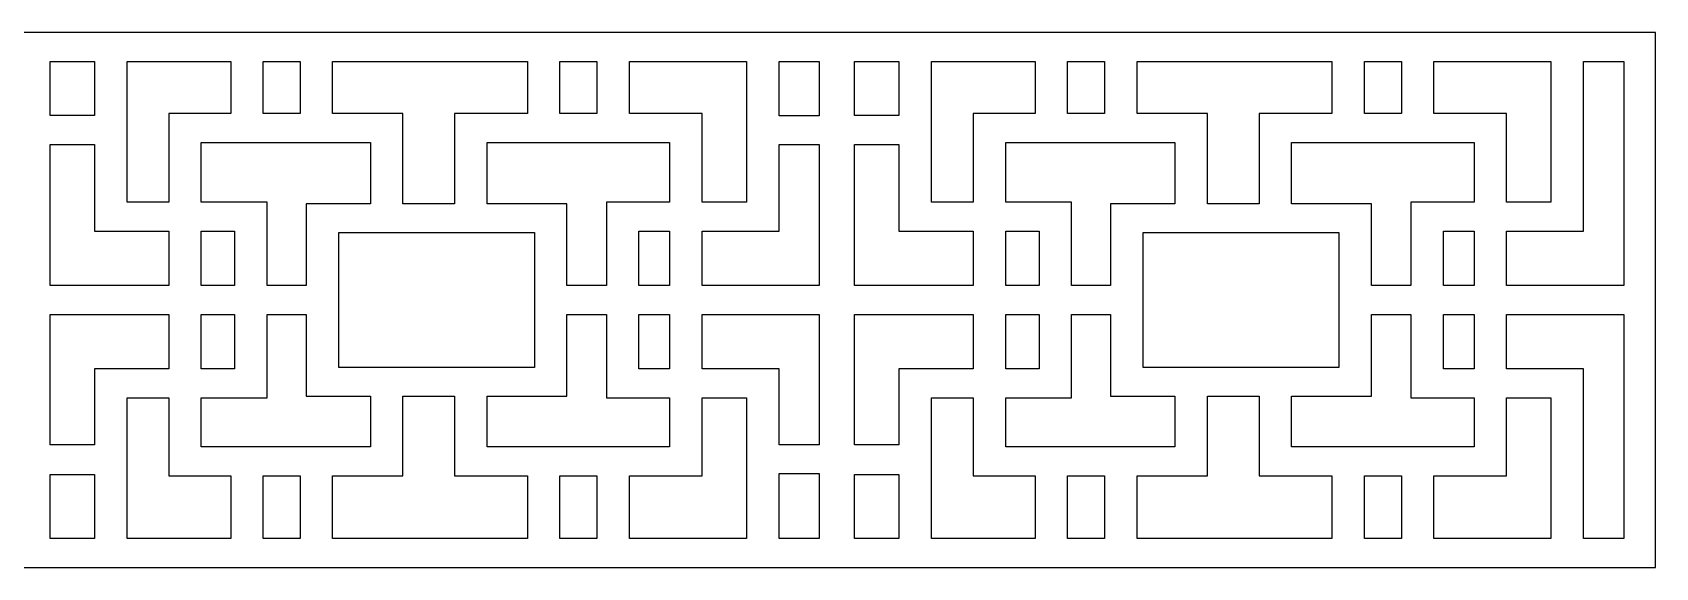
# Model space of a CAD drawing. Header units: centimetres. Extents: x -27 to -1.5, y -8.3 to -4.1.
# Drawn here: x -14.25 to -1.5, y -8.28 to -4.08 of the extents above; entities that cross this region are included whole.
import ezdxf

# ---------------------------------------------------------------- set-up
doc = ezdxf.new("R2010")
doc.units = ezdxf.units.CM
doc.header["$MEASUREMENT"] = 0
doc.layers.add('layer 1', color=7, linetype='Continuous')

msp = doc.modelspace()

# ---------------------------------------------------------------- linework, layer by layer
at = {"layer": 'layer 1', "color": 250}
for points, knots in [([(-26.99914, -8.28162), (-26.99914, -8.28162), (-26.99914, -4.07523), (-26.99914, -4.07523), (-26.99914, -4.07523), (-26.99914, -4.07523), (-20.68128, -4.07523), (-20.68128, -4.07523), (-20.68128, -4.07523), (-20.68128, -4.07523), (-20.4531, -4.07523), (-20.4531, -4.07523), (-20.4531, -4.07523), (-20.4531, -4.07523), (-14.36342, -4.07523), (-14.36342, -4.07523), (-14.36342, -4.07523), (-14.36342, -4.07523), (-14.13524, -4.07523), (-14.13524, -4.07523), (-14.13524, -4.07523), (-14.13524, -4.07523), (-8.04557, -4.07523), (-8.04557, -4.07523), (-8.04557, -4.07523), (-8.04557, -4.07523), (-7.81739, -4.07523), (-7.81739, -4.07523), (-7.81739, -4.07523), (-7.81739, -4.07523), (-1.49953, -4.07523), (-1.49953, -4.07523), (-1.49953, -4.07523), (-1.49953, -4.07523), (-1.49953, -8.28162), (-1.49953, -8.28162), (-1.49953, -8.28162), (-1.49953, -8.28162), (-7.81739, -8.28162), (-7.81739, -8.28162), (-7.81739, -8.28162), (-7.81739, -8.28162), (-8.04557, -8.28162), (-8.04557, -8.28162), (-8.04557, -8.28162), (-8.04557, -8.28162), (-14.13524, -8.28162), (-14.13524, -8.28162), (-14.13524, -8.28162), (-14.13524, -8.28162), (-14.36342, -8.28162), (-14.36342, -8.28162), (-14.36342, -8.28162), (-14.36342, -8.28162), (-20.4531, -8.28162), (-20.4531, -8.28162), (-20.4531, -8.28162), (-20.4531, -8.28162), (-20.68128, -8.28162), (-20.68128, -8.28162), (-20.68128, -8.28162), (-20.68128, -8.28162), (-26.99914, -8.28162), (-26.99914, -8.28162)], [0, 0, 0, 0, 0.05882353, 0.05882353, 0.05882353, 0.05882353, 0.11764706, 0.11764706, 0.11764706, 0.11764706, 0.17647059, 0.17647059, 0.17647059, 0.17647059, 0.23529412, 0.23529412, 0.23529412, 0.23529412, 0.29411765, 0.29411765, 0.29411765, 0.29411765, 0.35294118, 0.35294118, 0.35294118, 0.35294118, 0.41176471, 0.41176471, 0.41176471, 0.41176471, 0.47058824, 0.47058824, 0.47058824, 0.47058824, 0.52941176, 0.52941176, 0.52941176, 0.52941176, 0.58823529, 0.58823529, 0.58823529, 0.58823529, 0.64705882, 0.64705882, 0.64705882, 0.64705882, 0.70588235, 0.70588235, 0.70588235, 0.70588235, 0.76470588, 0.76470588, 0.76470588, 0.76470588, 0.82352941, 0.82352941, 0.82352941, 0.82352941, 0.88235294, 0.88235294, 0.88235294, 0.88235294, 1, 1, 1, 1]), ([(-14.10805, -4.72846), (-14.10805, -4.72846), (-13.75888, -4.72846), (-13.75888, -4.72846), (-13.75888, -4.72846), (-13.75888, -4.72846), (-13.75888, -4.30267), (-13.75888, -4.30267), (-13.75888, -4.30267), (-13.75888, -4.30267), (-14.10805, -4.30267), (-14.10805, -4.30267), (-14.10805, -4.30267), (-14.10805, -4.30267), (-14.10805, -4.72846), (-14.10805, -4.72846)], [0, 0, 0, 0, 0.2, 0.2, 0.2, 0.2, 0.4, 0.4, 0.4, 0.4, 0.6, 0.6, 0.6, 0.6, 1, 1, 1, 1]), ([(-13.50352, -4.30267), (-13.50352, -4.30267), (-13.50352, -5.40951), (-13.50352, -5.40951), (-13.50352, -5.40951), (-13.50352, -5.40951), (-13.17569, -5.40951), (-13.17569, -5.40951), (-13.17569, -5.40951), (-13.17569, -5.40951), (-13.17569, -4.71239), (-13.17569, -4.71239), (-13.17569, -4.71239), (-13.17569, -4.71239), (-12.68966, -4.71239), (-12.68966, -4.71239), (-12.68966, -4.71239), (-12.68966, -4.71239), (-12.68966, -4.30267), (-12.68966, -4.30267), (-12.68966, -4.30267), (-12.68966, -4.30267), (-13.50352, -4.30267), (-13.50352, -4.30267)], [0, 0, 0, 0, 0.14285714, 0.14285714, 0.14285714, 0.14285714, 0.28571429, 0.28571429, 0.28571429, 0.28571429, 0.42857143, 0.42857143, 0.42857143, 0.42857143, 0.57142857, 0.57142857, 0.57142857, 0.57142857, 0.71428571, 0.71428571, 0.71428571, 0.71428571, 1, 1, 1, 1]), ([(-12.4343, -4.30267), (-12.4343, -4.30267), (-12.4343, -4.71239), (-12.4343, -4.71239), (-12.4343, -4.71239), (-12.4343, -4.71239), (-12.14415, -4.71239), (-12.14415, -4.71239), (-12.14415, -4.71239), (-12.14415, -4.71239), (-12.14415, -4.30267), (-12.14415, -4.30267), (-12.14415, -4.30267), (-12.14415, -4.30267), (-12.4343, -4.30267), (-12.4343, -4.30267)], [0, 0, 0, 0, 0.2, 0.2, 0.2, 0.2, 0.4, 0.4, 0.4, 0.4, 0.6, 0.6, 0.6, 0.6, 1, 1, 1, 1]), ([(-11.88877, -4.30267), (-11.88877, -4.30267), (-11.88877, -4.71239), (-11.88877, -4.71239), (-11.88877, -4.71239), (-11.88877, -4.71239), (-11.3366, -4.71239), (-11.3366, -4.71239), (-11.3366, -4.71239), (-11.3366, -4.71239), (-11.3366, -5.42144), (-11.3366, -5.42144), (-11.3366, -5.42144), (-11.3366, -5.42144), (-10.93064, -5.42144), (-10.93064, -5.42144), (-10.93064, -5.42144), (-10.93064, -5.42144), (-10.93064, -4.71239), (-10.93064, -4.71239), (-10.93064, -4.71239), (-10.93064, -4.71239), (-10.3588, -4.71239), (-10.3588, -4.71239), (-10.3588, -4.71239), (-10.3588, -4.71239), (-10.3588, -4.30267), (-10.3588, -4.30267), (-10.3588, -4.30267), (-10.3588, -4.30267), (-11.88877, -4.30267), (-11.88877, -4.30267)], [0, 0, 0, 0, 0.11111111, 0.11111111, 0.11111111, 0.11111111, 0.22222222, 0.22222222, 0.22222222, 0.22222222, 0.33333333, 0.33333333, 0.33333333, 0.33333333, 0.44444444, 0.44444444, 0.44444444, 0.44444444, 0.55555556, 0.55555556, 0.55555556, 0.55555556, 0.66666667, 0.66666667, 0.66666667, 0.66666667, 0.77777778, 0.77777778, 0.77777778, 0.77777778, 1, 1, 1, 1]), ([(-10.10343, -4.30267), (-10.10343, -4.30267), (-10.10343, -4.71239), (-10.10343, -4.71239), (-10.10343, -4.71239), (-10.10343, -4.71239), (-9.81328, -4.71239), (-9.81328, -4.71239), (-9.81328, -4.71239), (-9.81328, -4.71239), (-9.81328, -4.30267), (-9.81328, -4.30267), (-9.81328, -4.30267), (-9.81328, -4.30267), (-10.10343, -4.30267), (-10.10343, -4.30267)], [0, 0, 0, 0, 0.2, 0.2, 0.2, 0.2, 0.4, 0.4, 0.4, 0.4, 0.6, 0.6, 0.6, 0.6, 1, 1, 1, 1]), ([(-9.55791, -4.30267), (-9.55791, -4.30267), (-9.55791, -4.71239), (-9.55791, -4.71239), (-9.55791, -4.71239), (-9.55791, -4.71239), (-8.98713, -4.71239), (-8.98713, -4.71239), (-8.98713, -4.71239), (-8.98713, -4.71239), (-8.98713, -5.40951), (-8.98713, -5.40951), (-8.98713, -5.40951), (-8.98713, -5.40951), (-8.63866, -5.40951), (-8.63866, -5.40951), (-8.63866, -5.40951), (-8.63866, -5.40951), (-8.63866, -4.30267), (-8.63866, -4.30267), (-8.63866, -4.30267), (-8.63866, -4.30267), (-9.55791, -4.30267), (-9.55791, -4.30267)], [0, 0, 0, 0, 0.14285714, 0.14285714, 0.14285714, 0.14285714, 0.28571429, 0.28571429, 0.28571429, 0.28571429, 0.42857143, 0.42857143, 0.42857143, 0.42857143, 0.57142857, 0.57142857, 0.57142857, 0.57142857, 0.71428571, 0.71428571, 0.71428571, 0.71428571, 1, 1, 1, 1]), ([(-8.38329, -4.73041), (-8.38329, -4.73041), (-8.0667, -4.73041), (-8.0667, -4.73041), (-8.0667, -4.73041), (-8.0667, -4.73041), (-8.0667, -4.30267), (-8.0667, -4.30267), (-8.0667, -4.30267), (-8.0667, -4.30267), (-8.38329, -4.30267), (-8.38329, -4.30267), (-8.38329, -4.30267), (-8.38329, -4.30267), (-8.38329, -4.73041), (-8.38329, -4.73041)], [0, 0, 0, 0, 0.2, 0.2, 0.2, 0.2, 0.4, 0.4, 0.4, 0.4, 0.6, 0.6, 0.6, 0.6, 1, 1, 1, 1]), ([(-7.7902, -4.72846), (-7.7902, -4.72846), (-7.44103, -4.72846), (-7.44103, -4.72846), (-7.44103, -4.72846), (-7.44103, -4.72846), (-7.44103, -4.30267), (-7.44103, -4.30267), (-7.44103, -4.30267), (-7.44103, -4.30267), (-7.7902, -4.30267), (-7.7902, -4.30267), (-7.7902, -4.30267), (-7.7902, -4.30267), (-7.7902, -4.72846), (-7.7902, -4.72846)], [0, 0, 0, 0, 0.2, 0.2, 0.2, 0.2, 0.4, 0.4, 0.4, 0.4, 0.6, 0.6, 0.6, 0.6, 1, 1, 1, 1]), ([(-7.18566, -4.30267), (-7.18566, -4.30267), (-7.18566, -5.40951), (-7.18566, -5.40951), (-7.18566, -5.40951), (-7.18566, -5.40951), (-6.85783, -5.40951), (-6.85783, -5.40951), (-6.85783, -5.40951), (-6.85783, -5.40951), (-6.85783, -4.71239), (-6.85783, -4.71239), (-6.85783, -4.71239), (-6.85783, -4.71239), (-6.37181, -4.71239), (-6.37181, -4.71239), (-6.37181, -4.71239), (-6.37181, -4.71239), (-6.37181, -4.30267), (-6.37181, -4.30267), (-6.37181, -4.30267), (-6.37181, -4.30267), (-7.18566, -4.30267), (-7.18566, -4.30267)], [0, 0, 0, 0, 0.14285714, 0.14285714, 0.14285714, 0.14285714, 0.28571429, 0.28571429, 0.28571429, 0.28571429, 0.42857143, 0.42857143, 0.42857143, 0.42857143, 0.57142857, 0.57142857, 0.57142857, 0.57142857, 0.71428571, 0.71428571, 0.71428571, 0.71428571, 1, 1, 1, 1]), ([(-6.11644, -4.30267), (-6.11644, -4.30267), (-6.11644, -4.71239), (-6.11644, -4.71239), (-6.11644, -4.71239), (-6.11644, -4.71239), (-5.82629, -4.71239), (-5.82629, -4.71239), (-5.82629, -4.71239), (-5.82629, -4.71239), (-5.82629, -4.30267), (-5.82629, -4.30267), (-5.82629, -4.30267), (-5.82629, -4.30267), (-6.11644, -4.30267), (-6.11644, -4.30267)], [0, 0, 0, 0, 0.2, 0.2, 0.2, 0.2, 0.4, 0.4, 0.4, 0.4, 0.6, 0.6, 0.6, 0.6, 1, 1, 1, 1]), ([(-5.57092, -4.30267), (-5.57092, -4.30267), (-5.57092, -4.71239), (-5.57092, -4.71239), (-5.57092, -4.71239), (-5.57092, -4.71239), (-5.01875, -4.71239), (-5.01875, -4.71239), (-5.01875, -4.71239), (-5.01875, -4.71239), (-5.01875, -5.42144), (-5.01875, -5.42144), (-5.01875, -5.42144), (-5.01875, -5.42144), (-4.61279, -5.42144), (-4.61279, -5.42144), (-4.61279, -5.42144), (-4.61279, -5.42144), (-4.61279, -4.71239), (-4.61279, -4.71239), (-4.61279, -4.71239), (-4.61279, -4.71239), (-4.04094, -4.71239), (-4.04094, -4.71239), (-4.04094, -4.71239), (-4.04094, -4.71239), (-4.04094, -4.30267), (-4.04094, -4.30267), (-4.04094, -4.30267), (-4.04094, -4.30267), (-5.57092, -4.30267), (-5.57092, -4.30267)], [0, 0, 0, 0, 0.11111111, 0.11111111, 0.11111111, 0.11111111, 0.22222222, 0.22222222, 0.22222222, 0.22222222, 0.33333333, 0.33333333, 0.33333333, 0.33333333, 0.44444444, 0.44444444, 0.44444444, 0.44444444, 0.55555556, 0.55555556, 0.55555556, 0.55555556, 0.66666667, 0.66666667, 0.66666667, 0.66666667, 0.77777778, 0.77777778, 0.77777778, 0.77777778, 1, 1, 1, 1]), ([(-3.78557, -4.30267), (-3.78557, -4.30267), (-3.78557, -4.71239), (-3.78557, -4.71239), (-3.78557, -4.71239), (-3.78557, -4.71239), (-3.49542, -4.71239), (-3.49542, -4.71239), (-3.49542, -4.71239), (-3.49542, -4.71239), (-3.49542, -4.30267), (-3.49542, -4.30267), (-3.49542, -4.30267), (-3.49542, -4.30267), (-3.78557, -4.30267), (-3.78557, -4.30267)], [0, 0, 0, 0, 0.2, 0.2, 0.2, 0.2, 0.4, 0.4, 0.4, 0.4, 0.6, 0.6, 0.6, 0.6, 1, 1, 1, 1]), ([(-3.24006, -4.30267), (-3.24006, -4.30267), (-3.24006, -4.71239), (-3.24006, -4.71239), (-3.24006, -4.71239), (-3.24006, -4.71239), (-2.66927, -4.71239), (-2.66927, -4.71239), (-2.66927, -4.71239), (-2.66927, -4.71239), (-2.66927, -5.40951), (-2.66927, -5.40951), (-2.66927, -5.40951), (-2.66927, -5.40951), (-2.3208, -5.40951), (-2.3208, -5.40951), (-2.3208, -5.40951), (-2.3208, -5.40951), (-2.3208, -4.30267), (-2.3208, -4.30267), (-2.3208, -4.30267), (-2.3208, -4.30267), (-3.24006, -4.30267), (-3.24006, -4.30267)], [0, 0, 0, 0, 0.14285714, 0.14285714, 0.14285714, 0.14285714, 0.28571429, 0.28571429, 0.28571429, 0.28571429, 0.42857143, 0.42857143, 0.42857143, 0.42857143, 0.57142857, 0.57142857, 0.57142857, 0.57142857, 0.71428571, 0.71428571, 0.71428571, 0.71428571, 1, 1, 1, 1]), ([(-2.06543, -4.30267), (-2.06543, -4.30267), (-2.06543, -5.63695), (-2.06543, -5.63695), (-2.06543, -5.63695), (-2.06543, -5.63695), (-2.66927, -5.63695), (-2.66927, -5.63695), (-2.66927, -5.63695), (-2.66927, -5.63695), (-2.66927, -6.06471), (-2.66927, -6.06471), (-2.66927, -6.06471), (-2.66927, -6.06471), (-1.84983, -6.06471), (-1.84983, -6.06471), (-1.84983, -6.06471), (-1.84983, -6.06471), (-1.74885, -6.06471), (-1.74885, -6.06471), (-1.74885, -6.06471), (-1.74885, -6.06471), (-1.74885, -4.30267), (-1.74885, -4.30267), (-1.74885, -4.30267), (-1.74885, -4.30267), (-2.06543, -4.30267), (-2.06543, -4.30267)], [0, 0, 0, 0, 0.125, 0.125, 0.125, 0.125, 0.25, 0.25, 0.25, 0.25, 0.375, 0.375, 0.375, 0.375, 0.5, 0.5, 0.5, 0.5, 0.625, 0.625, 0.625, 0.625, 0.75, 0.75, 0.75, 0.75, 1, 1, 1, 1]), ([(-13.75888, -4.95604), (-13.75888, -4.95604), (-14.10805, -4.95604), (-14.10805, -4.95604), (-14.10805, -4.95604), (-14.10805, -4.95604), (-14.10805, -6.06471), (-14.10805, -6.06471), (-14.10805, -6.06471), (-14.10805, -6.06471), (-13.17569, -6.06471), (-13.17569, -6.06471), (-13.17569, -6.06471), (-13.17569, -6.06471), (-13.17569, -5.63695), (-13.17569, -5.63695), (-13.17569, -5.63695), (-13.17569, -5.63695), (-13.75888, -5.63695), (-13.75888, -5.63695), (-13.75888, -5.63695), (-13.75888, -5.63695), (-13.75888, -4.95604), (-13.75888, -4.95604)], [0, 0, 0, 0, 0.14285714, 0.14285714, 0.14285714, 0.14285714, 0.28571429, 0.28571429, 0.28571429, 0.28571429, 0.42857143, 0.42857143, 0.42857143, 0.42857143, 0.57142857, 0.57142857, 0.57142857, 0.57142857, 0.71428571, 0.71428571, 0.71428571, 0.71428571, 1, 1, 1, 1]), ([(-12.92031, -5.40951), (-12.92031, -5.40951), (-12.40349, -5.40951), (-12.40349, -5.40951), (-12.40349, -5.40951), (-12.40349, -5.40951), (-12.40349, -6.06471), (-12.40349, -6.06471), (-12.40349, -6.06471), (-12.40349, -6.06471), (-12.09667, -6.06471), (-12.09667, -6.06471), (-12.09667, -6.06471), (-12.09667, -6.06471), (-12.09667, -5.42144), (-12.09667, -5.42144), (-12.09667, -5.42144), (-12.09667, -5.42144), (-11.59197, -5.42144), (-11.59197, -5.42144), (-11.59197, -5.42144), (-11.59197, -5.42144), (-11.59197, -4.93983), (-11.59197, -4.93983), (-11.59197, -4.93983), (-11.59197, -4.93983), (-12.92031, -4.93983), (-12.92031, -4.93983), (-12.92031, -4.93983), (-12.92031, -4.93983), (-12.92031, -5.40951), (-12.92031, -5.40951)], [0, 0, 0, 0, 0.11111111, 0.11111111, 0.11111111, 0.11111111, 0.22222222, 0.22222222, 0.22222222, 0.22222222, 0.33333333, 0.33333333, 0.33333333, 0.33333333, 0.44444444, 0.44444444, 0.44444444, 0.44444444, 0.55555556, 0.55555556, 0.55555556, 0.55555556, 0.66666667, 0.66666667, 0.66666667, 0.66666667, 0.77777778, 0.77777778, 0.77777778, 0.77777778, 1, 1, 1, 1]), ([(-10.04874, -6.06471), (-10.04874, -6.06471), (-9.73869, -6.06471), (-9.73869, -6.06471), (-9.73869, -6.06471), (-9.73869, -6.06471), (-9.73869, -5.40951), (-9.73869, -5.40951), (-9.73869, -5.40951), (-9.73869, -5.40951), (-9.2425, -5.40951), (-9.2425, -5.40951), (-9.2425, -5.40951), (-9.2425, -5.40951), (-9.2425, -4.93983), (-9.2425, -4.93983), (-9.2425, -4.93983), (-9.2425, -4.93983), (-10.67527, -4.93983), (-10.67527, -4.93983), (-10.67527, -4.93983), (-10.67527, -4.93983), (-10.67527, -5.42144), (-10.67527, -5.42144), (-10.67527, -5.42144), (-10.67527, -5.42144), (-10.04874, -5.42144), (-10.04874, -5.42144), (-10.04874, -5.42144), (-10.04874, -5.42144), (-10.04874, -6.06471), (-10.04874, -6.06471)], [0, 0, 0, 0, 0.11111111, 0.11111111, 0.11111111, 0.11111111, 0.22222222, 0.22222222, 0.22222222, 0.22222222, 0.33333333, 0.33333333, 0.33333333, 0.33333333, 0.44444444, 0.44444444, 0.44444444, 0.44444444, 0.55555556, 0.55555556, 0.55555556, 0.55555556, 0.66666667, 0.66666667, 0.66666667, 0.66666667, 0.77777778, 0.77777778, 0.77777778, 0.77777778, 1, 1, 1, 1]), ([(-8.0667, -4.95604), (-8.0667, -4.95604), (-8.38329, -4.95604), (-8.38329, -4.95604), (-8.38329, -4.95604), (-8.38329, -4.95604), (-8.38329, -5.63695), (-8.38329, -5.63695), (-8.38329, -5.63695), (-8.38329, -5.63695), (-8.98713, -5.63695), (-8.98713, -5.63695), (-8.98713, -5.63695), (-8.98713, -5.63695), (-8.98713, -6.06471), (-8.98713, -6.06471), (-8.98713, -6.06471), (-8.98713, -6.06471), (-8.16769, -6.06471), (-8.16769, -6.06471), (-8.16769, -6.06471), (-8.16769, -6.06471), (-8.0667, -6.06471), (-8.0667, -6.06471), (-8.0667, -6.06471), (-8.0667, -6.06471), (-8.0667, -4.95604), (-8.0667, -4.95604)], [0, 0, 0, 0, 0.125, 0.125, 0.125, 0.125, 0.25, 0.25, 0.25, 0.25, 0.375, 0.375, 0.375, 0.375, 0.5, 0.5, 0.5, 0.5, 0.625, 0.625, 0.625, 0.625, 0.75, 0.75, 0.75, 0.75, 1, 1, 1, 1]), ([(-7.44103, -4.95604), (-7.44103, -4.95604), (-7.7902, -4.95604), (-7.7902, -4.95604), (-7.7902, -4.95604), (-7.7902, -4.95604), (-7.7902, -6.06471), (-7.7902, -6.06471), (-7.7902, -6.06471), (-7.7902, -6.06471), (-6.85783, -6.06471), (-6.85783, -6.06471), (-6.85783, -6.06471), (-6.85783, -6.06471), (-6.85783, -5.63695), (-6.85783, -5.63695), (-6.85783, -5.63695), (-6.85783, -5.63695), (-7.44103, -5.63695), (-7.44103, -5.63695), (-7.44103, -5.63695), (-7.44103, -5.63695), (-7.44103, -4.95604), (-7.44103, -4.95604)], [0, 0, 0, 0, 0.14285714, 0.14285714, 0.14285714, 0.14285714, 0.28571429, 0.28571429, 0.28571429, 0.28571429, 0.42857143, 0.42857143, 0.42857143, 0.42857143, 0.57142857, 0.57142857, 0.57142857, 0.57142857, 0.71428571, 0.71428571, 0.71428571, 0.71428571, 1, 1, 1, 1]), ([(-6.60246, -5.40951), (-6.60246, -5.40951), (-6.08563, -5.40951), (-6.08563, -5.40951), (-6.08563, -5.40951), (-6.08563, -5.40951), (-6.08563, -6.06471), (-6.08563, -6.06471), (-6.08563, -6.06471), (-6.08563, -6.06471), (-5.77881, -6.06471), (-5.77881, -6.06471), (-5.77881, -6.06471), (-5.77881, -6.06471), (-5.77881, -5.42144), (-5.77881, -5.42144), (-5.77881, -5.42144), (-5.77881, -5.42144), (-5.27412, -5.42144), (-5.27412, -5.42144), (-5.27412, -5.42144), (-5.27412, -5.42144), (-5.27412, -4.93983), (-5.27412, -4.93983), (-5.27412, -4.93983), (-5.27412, -4.93983), (-6.60246, -4.93983), (-6.60246, -4.93983), (-6.60246, -4.93983), (-6.60246, -4.93983), (-6.60246, -5.40951), (-6.60246, -5.40951)], [0, 0, 0, 0, 0.11111111, 0.11111111, 0.11111111, 0.11111111, 0.22222222, 0.22222222, 0.22222222, 0.22222222, 0.33333333, 0.33333333, 0.33333333, 0.33333333, 0.44444444, 0.44444444, 0.44444444, 0.44444444, 0.55555556, 0.55555556, 0.55555556, 0.55555556, 0.66666667, 0.66666667, 0.66666667, 0.66666667, 0.77777778, 0.77777778, 0.77777778, 0.77777778, 1, 1, 1, 1]), ([(-3.73089, -6.06471), (-3.73089, -6.06471), (-3.42083, -6.06471), (-3.42083, -6.06471), (-3.42083, -6.06471), (-3.42083, -6.06471), (-3.42083, -5.40951), (-3.42083, -5.40951), (-3.42083, -5.40951), (-3.42083, -5.40951), (-2.92465, -5.40951), (-2.92465, -5.40951), (-2.92465, -5.40951), (-2.92465, -5.40951), (-2.92465, -4.93983), (-2.92465, -4.93983), (-2.92465, -4.93983), (-2.92465, -4.93983), (-4.35741, -4.93983), (-4.35741, -4.93983), (-4.35741, -4.93983), (-4.35741, -4.93983), (-4.35741, -5.42144), (-4.35741, -5.42144), (-4.35741, -5.42144), (-4.35741, -5.42144), (-3.73089, -5.42144), (-3.73089, -5.42144), (-3.73089, -5.42144), (-3.73089, -5.42144), (-3.73089, -6.06471), (-3.73089, -6.06471)], [0, 0, 0, 0, 0.11111111, 0.11111111, 0.11111111, 0.11111111, 0.22222222, 0.22222222, 0.22222222, 0.22222222, 0.33333333, 0.33333333, 0.33333333, 0.33333333, 0.44444444, 0.44444444, 0.44444444, 0.44444444, 0.55555556, 0.55555556, 0.55555556, 0.55555556, 0.66666667, 0.66666667, 0.66666667, 0.66666667, 0.77777778, 0.77777778, 0.77777778, 0.77777778, 1, 1, 1, 1]), ([(-12.92031, -6.06471), (-12.92031, -6.06471), (-12.65886, -6.06471), (-12.65886, -6.06471), (-12.65886, -6.06471), (-12.65886, -6.06471), (-12.65886, -5.63695), (-12.65886, -5.63695), (-12.65886, -5.63695), (-12.65886, -5.63695), (-12.92031, -5.63695), (-12.92031, -5.63695), (-12.92031, -5.63695), (-12.92031, -5.63695), (-12.92031, -6.06471), (-12.92031, -6.06471)], [0, 0, 0, 0, 0.2, 0.2, 0.2, 0.2, 0.4, 0.4, 0.4, 0.4, 0.6, 0.6, 0.6, 0.6, 1, 1, 1, 1]), ([(-10.30411, -6.70796), (-10.30411, -6.70796), (-10.30411, -5.64888), (-10.30411, -5.64888), (-10.30411, -5.64888), (-10.30411, -5.64888), (-11.8413, -5.64888), (-11.8413, -5.64888), (-11.8413, -5.64888), (-11.8413, -5.64888), (-11.8413, -6.70796), (-11.8413, -6.70796), (-11.8413, -6.70796), (-11.8413, -6.70796), (-10.30411, -6.70796), (-10.30411, -6.70796)], [0, 0, 0, 0, 0.2, 0.2, 0.2, 0.2, 0.4, 0.4, 0.4, 0.4, 0.6, 0.6, 0.6, 0.6, 1, 1, 1, 1]), ([(-9.48331, -6.06471), (-9.48331, -6.06471), (-9.2425, -6.06471), (-9.2425, -6.06471), (-9.2425, -6.06471), (-9.2425, -6.06471), (-9.2425, -5.63695), (-9.2425, -5.63695), (-9.2425, -5.63695), (-9.2425, -5.63695), (-9.48331, -5.63695), (-9.48331, -5.63695), (-9.48331, -5.63695), (-9.48331, -5.63695), (-9.48331, -6.06471), (-9.48331, -6.06471)], [0, 0, 0, 0, 0.2, 0.2, 0.2, 0.2, 0.4, 0.4, 0.4, 0.4, 0.6, 0.6, 0.6, 0.6, 1, 1, 1, 1]), ([(-6.60246, -6.06471), (-6.60246, -6.06471), (-6.341, -6.06471), (-6.341, -6.06471), (-6.341, -6.06471), (-6.341, -6.06471), (-6.341, -5.63695), (-6.341, -5.63695), (-6.341, -5.63695), (-6.341, -5.63695), (-6.60246, -5.63695), (-6.60246, -5.63695), (-6.60246, -5.63695), (-6.60246, -5.63695), (-6.60246, -6.06471), (-6.60246, -6.06471)], [0, 0, 0, 0, 0.2, 0.2, 0.2, 0.2, 0.4, 0.4, 0.4, 0.4, 0.6, 0.6, 0.6, 0.6, 1, 1, 1, 1]), ([(-3.98626, -6.70796), (-3.98626, -6.70796), (-3.98626, -5.64888), (-3.98626, -5.64888), (-3.98626, -5.64888), (-3.98626, -5.64888), (-5.52345, -5.64888), (-5.52345, -5.64888), (-5.52345, -5.64888), (-5.52345, -5.64888), (-5.52345, -6.70796), (-5.52345, -6.70796), (-5.52345, -6.70796), (-5.52345, -6.70796), (-3.98626, -6.70796), (-3.98626, -6.70796)], [0, 0, 0, 0, 0.2, 0.2, 0.2, 0.2, 0.4, 0.4, 0.4, 0.4, 0.6, 0.6, 0.6, 0.6, 1, 1, 1, 1]), ([(-3.16546, -6.06471), (-3.16546, -6.06471), (-2.92465, -6.06471), (-2.92465, -6.06471), (-2.92465, -6.06471), (-2.92465, -6.06471), (-2.92465, -5.63695), (-2.92465, -5.63695), (-2.92465, -5.63695), (-2.92465, -5.63695), (-3.16546, -5.63695), (-3.16546, -5.63695), (-3.16546, -5.63695), (-3.16546, -5.63695), (-3.16546, -6.06471), (-3.16546, -6.06471)], [0, 0, 0, 0, 0.2, 0.2, 0.2, 0.2, 0.4, 0.4, 0.4, 0.4, 0.6, 0.6, 0.6, 0.6, 1, 1, 1, 1]), ([(-14.10805, -7.31584), (-14.10805, -7.31584), (-13.75888, -7.31584), (-13.75888, -7.31584), (-13.75888, -7.31584), (-13.75888, -7.31584), (-13.75888, -6.71989), (-13.75888, -6.71989), (-13.75888, -6.71989), (-13.75888, -6.71989), (-13.17569, -6.71989), (-13.17569, -6.71989), (-13.17569, -6.71989), (-13.17569, -6.71989), (-13.17569, -6.29215), (-13.17569, -6.29215), (-13.17569, -6.29215), (-13.17569, -6.29215), (-14.10805, -6.29215), (-14.10805, -6.29215), (-14.10805, -6.29215), (-14.10805, -6.29215), (-14.10805, -7.31584), (-14.10805, -7.31584)], [0, 0, 0, 0, 0.14285714, 0.14285714, 0.14285714, 0.14285714, 0.28571429, 0.28571429, 0.28571429, 0.28571429, 0.42857143, 0.42857143, 0.42857143, 0.42857143, 0.57142857, 0.57142857, 0.57142857, 0.57142857, 0.71428571, 0.71428571, 0.71428571, 0.71428571, 1, 1, 1, 1]), ([(-12.92031, -6.71989), (-12.92031, -6.71989), (-12.65886, -6.71989), (-12.65886, -6.71989), (-12.65886, -6.71989), (-12.65886, -6.71989), (-12.65886, -6.29215), (-12.65886, -6.29215), (-12.65886, -6.29215), (-12.65886, -6.29215), (-12.92031, -6.29215), (-12.92031, -6.29215), (-12.92031, -6.29215), (-12.92031, -6.29215), (-12.92031, -6.71989), (-12.92031, -6.71989)], [0, 0, 0, 0, 0.2, 0.2, 0.2, 0.2, 0.4, 0.4, 0.4, 0.4, 0.6, 0.6, 0.6, 0.6, 1, 1, 1, 1]), ([(-11.59197, -6.93541), (-11.59197, -6.93541), (-12.09667, -6.93541), (-12.09667, -6.93541), (-12.09667, -6.93541), (-12.09667, -6.93541), (-12.09667, -6.29215), (-12.09667, -6.29215), (-12.09667, -6.29215), (-12.09667, -6.29215), (-12.40349, -6.29215), (-12.40349, -6.29215), (-12.40349, -6.29215), (-12.40349, -6.29215), (-12.40349, -6.94733), (-12.40349, -6.94733), (-12.40349, -6.94733), (-12.40349, -6.94733), (-12.92031, -6.94733), (-12.92031, -6.94733), (-12.92031, -6.94733), (-12.92031, -6.94733), (-12.92031, -7.33193), (-12.92031, -7.33193), (-12.92031, -7.33193), (-12.92031, -7.33193), (-11.59197, -7.33193), (-11.59197, -7.33193), (-11.59197, -7.33193), (-11.59197, -7.33193), (-11.59197, -6.93541), (-11.59197, -6.93541)], [0, 0, 0, 0, 0.11111111, 0.11111111, 0.11111111, 0.11111111, 0.22222222, 0.22222222, 0.22222222, 0.22222222, 0.33333333, 0.33333333, 0.33333333, 0.33333333, 0.44444444, 0.44444444, 0.44444444, 0.44444444, 0.55555556, 0.55555556, 0.55555556, 0.55555556, 0.66666667, 0.66666667, 0.66666667, 0.66666667, 0.77777778, 0.77777778, 0.77777778, 0.77777778, 1, 1, 1, 1]), ([(-9.73869, -6.29215), (-9.73869, -6.29215), (-10.04874, -6.29215), (-10.04874, -6.29215), (-10.04874, -6.29215), (-10.04874, -6.29215), (-10.04874, -6.93541), (-10.04874, -6.93541), (-10.04874, -6.93541), (-10.04874, -6.93541), (-10.67527, -6.93541), (-10.67527, -6.93541), (-10.67527, -6.93541), (-10.67527, -6.93541), (-10.67527, -7.33193), (-10.67527, -7.33193), (-10.67527, -7.33193), (-10.67527, -7.33193), (-9.2425, -7.33193), (-9.2425, -7.33193), (-9.2425, -7.33193), (-9.2425, -7.33193), (-9.2425, -6.94733), (-9.2425, -6.94733), (-9.2425, -6.94733), (-9.2425, -6.94733), (-9.73869, -6.94733), (-9.73869, -6.94733), (-9.73869, -6.94733), (-9.73869, -6.94733), (-9.73869, -6.29215), (-9.73869, -6.29215)], [0, 0, 0, 0, 0.11111111, 0.11111111, 0.11111111, 0.11111111, 0.22222222, 0.22222222, 0.22222222, 0.22222222, 0.33333333, 0.33333333, 0.33333333, 0.33333333, 0.44444444, 0.44444444, 0.44444444, 0.44444444, 0.55555556, 0.55555556, 0.55555556, 0.55555556, 0.66666667, 0.66666667, 0.66666667, 0.66666667, 0.77777778, 0.77777778, 0.77777778, 0.77777778, 1, 1, 1, 1]), ([(-9.2425, -6.29215), (-9.2425, -6.29215), (-9.48331, -6.29215), (-9.48331, -6.29215), (-9.48331, -6.29215), (-9.48331, -6.29215), (-9.48331, -6.71989), (-9.48331, -6.71989), (-9.48331, -6.71989), (-9.48331, -6.71989), (-9.2425, -6.71989), (-9.2425, -6.71989), (-9.2425, -6.71989), (-9.2425, -6.71989), (-9.2425, -6.29215), (-9.2425, -6.29215)], [0, 0, 0, 0, 0.2, 0.2, 0.2, 0.2, 0.4, 0.4, 0.4, 0.4, 0.6, 0.6, 0.6, 0.6, 1, 1, 1, 1]), ([(-8.38329, -7.31584), (-8.38329, -7.31584), (-8.0667, -7.31584), (-8.0667, -7.31584), (-8.0667, -7.31584), (-8.0667, -7.31584), (-8.0667, -6.29215), (-8.0667, -6.29215), (-8.0667, -6.29215), (-8.0667, -6.29215), (-8.16769, -6.29215), (-8.16769, -6.29215), (-8.16769, -6.29215), (-8.16769, -6.29215), (-8.98713, -6.29215), (-8.98713, -6.29215), (-8.98713, -6.29215), (-8.98713, -6.29215), (-8.98713, -6.71989), (-8.98713, -6.71989), (-8.98713, -6.71989), (-8.98713, -6.71989), (-8.38329, -6.71989), (-8.38329, -6.71989), (-8.38329, -6.71989), (-8.38329, -6.71989), (-8.38329, -7.31584), (-8.38329, -7.31584)], [0, 0, 0, 0, 0.125, 0.125, 0.125, 0.125, 0.25, 0.25, 0.25, 0.25, 0.375, 0.375, 0.375, 0.375, 0.5, 0.5, 0.5, 0.5, 0.625, 0.625, 0.625, 0.625, 0.75, 0.75, 0.75, 0.75, 1, 1, 1, 1]), ([(-7.7902, -7.31584), (-7.7902, -7.31584), (-7.44103, -7.31584), (-7.44103, -7.31584), (-7.44103, -7.31584), (-7.44103, -7.31584), (-7.44103, -6.71989), (-7.44103, -6.71989), (-7.44103, -6.71989), (-7.44103, -6.71989), (-6.85783, -6.71989), (-6.85783, -6.71989), (-6.85783, -6.71989), (-6.85783, -6.71989), (-6.85783, -6.29215), (-6.85783, -6.29215), (-6.85783, -6.29215), (-6.85783, -6.29215), (-7.7902, -6.29215), (-7.7902, -6.29215), (-7.7902, -6.29215), (-7.7902, -6.29215), (-7.7902, -7.31584), (-7.7902, -7.31584)], [0, 0, 0, 0, 0.14285714, 0.14285714, 0.14285714, 0.14285714, 0.28571429, 0.28571429, 0.28571429, 0.28571429, 0.42857143, 0.42857143, 0.42857143, 0.42857143, 0.57142857, 0.57142857, 0.57142857, 0.57142857, 0.71428571, 0.71428571, 0.71428571, 0.71428571, 1, 1, 1, 1]), ([(-6.60246, -6.71989), (-6.60246, -6.71989), (-6.341, -6.71989), (-6.341, -6.71989), (-6.341, -6.71989), (-6.341, -6.71989), (-6.341, -6.29215), (-6.341, -6.29215), (-6.341, -6.29215), (-6.341, -6.29215), (-6.60246, -6.29215), (-6.60246, -6.29215), (-6.60246, -6.29215), (-6.60246, -6.29215), (-6.60246, -6.71989), (-6.60246, -6.71989)], [0, 0, 0, 0, 0.2, 0.2, 0.2, 0.2, 0.4, 0.4, 0.4, 0.4, 0.6, 0.6, 0.6, 0.6, 1, 1, 1, 1]), ([(-5.27412, -6.93541), (-5.27412, -6.93541), (-5.77881, -6.93541), (-5.77881, -6.93541), (-5.77881, -6.93541), (-5.77881, -6.93541), (-5.77881, -6.29215), (-5.77881, -6.29215), (-5.77881, -6.29215), (-5.77881, -6.29215), (-6.08563, -6.29215), (-6.08563, -6.29215), (-6.08563, -6.29215), (-6.08563, -6.29215), (-6.08563, -6.94733), (-6.08563, -6.94733), (-6.08563, -6.94733), (-6.08563, -6.94733), (-6.60246, -6.94733), (-6.60246, -6.94733), (-6.60246, -6.94733), (-6.60246, -6.94733), (-6.60246, -7.33193), (-6.60246, -7.33193), (-6.60246, -7.33193), (-6.60246, -7.33193), (-5.27412, -7.33193), (-5.27412, -7.33193), (-5.27412, -7.33193), (-5.27412, -7.33193), (-5.27412, -6.93541), (-5.27412, -6.93541)], [0, 0, 0, 0, 0.11111111, 0.11111111, 0.11111111, 0.11111111, 0.22222222, 0.22222222, 0.22222222, 0.22222222, 0.33333333, 0.33333333, 0.33333333, 0.33333333, 0.44444444, 0.44444444, 0.44444444, 0.44444444, 0.55555556, 0.55555556, 0.55555556, 0.55555556, 0.66666667, 0.66666667, 0.66666667, 0.66666667, 0.77777778, 0.77777778, 0.77777778, 0.77777778, 1, 1, 1, 1]), ([(-3.42083, -6.29215), (-3.42083, -6.29215), (-3.73089, -6.29215), (-3.73089, -6.29215), (-3.73089, -6.29215), (-3.73089, -6.29215), (-3.73089, -6.93541), (-3.73089, -6.93541), (-3.73089, -6.93541), (-3.73089, -6.93541), (-4.35741, -6.93541), (-4.35741, -6.93541), (-4.35741, -6.93541), (-4.35741, -6.93541), (-4.35741, -7.33193), (-4.35741, -7.33193), (-4.35741, -7.33193), (-4.35741, -7.33193), (-2.92465, -7.33193), (-2.92465, -7.33193), (-2.92465, -7.33193), (-2.92465, -7.33193), (-2.92465, -6.94733), (-2.92465, -6.94733), (-2.92465, -6.94733), (-2.92465, -6.94733), (-3.42083, -6.94733), (-3.42083, -6.94733), (-3.42083, -6.94733), (-3.42083, -6.94733), (-3.42083, -6.29215), (-3.42083, -6.29215)], [0, 0, 0, 0, 0.11111111, 0.11111111, 0.11111111, 0.11111111, 0.22222222, 0.22222222, 0.22222222, 0.22222222, 0.33333333, 0.33333333, 0.33333333, 0.33333333, 0.44444444, 0.44444444, 0.44444444, 0.44444444, 0.55555556, 0.55555556, 0.55555556, 0.55555556, 0.66666667, 0.66666667, 0.66666667, 0.66666667, 0.77777778, 0.77777778, 0.77777778, 0.77777778, 1, 1, 1, 1]), ([(-2.92465, -6.29215), (-2.92465, -6.29215), (-3.16546, -6.29215), (-3.16546, -6.29215), (-3.16546, -6.29215), (-3.16546, -6.29215), (-3.16546, -6.71989), (-3.16546, -6.71989), (-3.16546, -6.71989), (-3.16546, -6.71989), (-2.92465, -6.71989), (-2.92465, -6.71989), (-2.92465, -6.71989), (-2.92465, -6.71989), (-2.92465, -6.29215), (-2.92465, -6.29215)], [0, 0, 0, 0, 0.2, 0.2, 0.2, 0.2, 0.4, 0.4, 0.4, 0.4, 0.6, 0.6, 0.6, 0.6, 1, 1, 1, 1]), ([(-1.74885, -6.29215), (-1.74885, -6.29215), (-1.84983, -6.29215), (-1.84983, -6.29215), (-1.84983, -6.29215), (-1.84983, -6.29215), (-2.66927, -6.29215), (-2.66927, -6.29215), (-2.66927, -6.29215), (-2.66927, -6.29215), (-2.66927, -6.71989), (-2.66927, -6.71989), (-2.66927, -6.71989), (-2.66927, -6.71989), (-2.06543, -6.71989), (-2.06543, -6.71989), (-2.06543, -6.71989), (-2.06543, -6.71989), (-2.06543, -8.05417), (-2.06543, -8.05417), (-2.06543, -8.05417), (-2.06543, -8.05417), (-1.74885, -8.05417), (-1.74885, -8.05417), (-1.74885, -8.05417), (-1.74885, -8.05417), (-1.74885, -6.29215), (-1.74885, -6.29215)], [0, 0, 0, 0, 0.125, 0.125, 0.125, 0.125, 0.25, 0.25, 0.25, 0.25, 0.375, 0.375, 0.375, 0.375, 0.5, 0.5, 0.5, 0.5, 0.625, 0.625, 0.625, 0.625, 0.75, 0.75, 0.75, 0.75, 1, 1, 1, 1]), ([(-12.68966, -8.05417), (-12.68966, -8.05417), (-12.68966, -7.55937), (-12.68966, -7.55937), (-12.68966, -7.55937), (-12.68966, -7.55937), (-13.17569, -7.55937), (-13.17569, -7.55937), (-13.17569, -7.55937), (-13.17569, -7.55937), (-13.17569, -6.94733), (-13.17569, -6.94733), (-13.17569, -6.94733), (-13.17569, -6.94733), (-13.50352, -6.94733), (-13.50352, -6.94733), (-13.50352, -6.94733), (-13.50352, -6.94733), (-13.50352, -8.05417), (-13.50352, -8.05417), (-13.50352, -8.05417), (-13.50352, -8.05417), (-12.68966, -8.05417), (-12.68966, -8.05417)], [0, 0, 0, 0, 0.14285714, 0.14285714, 0.14285714, 0.14285714, 0.28571429, 0.28571429, 0.28571429, 0.28571429, 0.42857143, 0.42857143, 0.42857143, 0.42857143, 0.57142857, 0.57142857, 0.57142857, 0.57142857, 0.71428571, 0.71428571, 0.71428571, 0.71428571, 1, 1, 1, 1]), ([(-10.3588, -8.05417), (-10.3588, -8.05417), (-10.3588, -7.55937), (-10.3588, -7.55937), (-10.3588, -7.55937), (-10.3588, -7.55937), (-10.93064, -7.55937), (-10.93064, -7.55937), (-10.93064, -7.55937), (-10.93064, -7.55937), (-10.93064, -6.93541), (-10.93064, -6.93541), (-10.93064, -6.93541), (-10.93064, -6.93541), (-11.3366, -6.93541), (-11.3366, -6.93541), (-11.3366, -6.93541), (-11.3366, -6.93541), (-11.3366, -7.55937), (-11.3366, -7.55937), (-11.3366, -7.55937), (-11.3366, -7.55937), (-11.88877, -7.55937), (-11.88877, -7.55937), (-11.88877, -7.55937), (-11.88877, -7.55937), (-11.88877, -8.05417), (-11.88877, -8.05417), (-11.88877, -8.05417), (-11.88877, -8.05417), (-10.3588, -8.05417), (-10.3588, -8.05417)], [0, 0, 0, 0, 0.11111111, 0.11111111, 0.11111111, 0.11111111, 0.22222222, 0.22222222, 0.22222222, 0.22222222, 0.33333333, 0.33333333, 0.33333333, 0.33333333, 0.44444444, 0.44444444, 0.44444444, 0.44444444, 0.55555556, 0.55555556, 0.55555556, 0.55555556, 0.66666667, 0.66666667, 0.66666667, 0.66666667, 0.77777778, 0.77777778, 0.77777778, 0.77777778, 1, 1, 1, 1]), ([(-8.63866, -8.05417), (-8.63866, -8.05417), (-8.63866, -6.94733), (-8.63866, -6.94733), (-8.63866, -6.94733), (-8.63866, -6.94733), (-8.98713, -6.94733), (-8.98713, -6.94733), (-8.98713, -6.94733), (-8.98713, -6.94733), (-8.98713, -7.55937), (-8.98713, -7.55937), (-8.98713, -7.55937), (-8.98713, -7.55937), (-9.55791, -7.55937), (-9.55791, -7.55937), (-9.55791, -7.55937), (-9.55791, -7.55937), (-9.55791, -8.05417), (-9.55791, -8.05417), (-9.55791, -8.05417), (-9.55791, -8.05417), (-8.63866, -8.05417), (-8.63866, -8.05417)], [0, 0, 0, 0, 0.14285714, 0.14285714, 0.14285714, 0.14285714, 0.28571429, 0.28571429, 0.28571429, 0.28571429, 0.42857143, 0.42857143, 0.42857143, 0.42857143, 0.57142857, 0.57142857, 0.57142857, 0.57142857, 0.71428571, 0.71428571, 0.71428571, 0.71428571, 1, 1, 1, 1]), ([(-6.37181, -8.05417), (-6.37181, -8.05417), (-6.37181, -7.55937), (-6.37181, -7.55937), (-6.37181, -7.55937), (-6.37181, -7.55937), (-6.85783, -7.55937), (-6.85783, -7.55937), (-6.85783, -7.55937), (-6.85783, -7.55937), (-6.85783, -6.94733), (-6.85783, -6.94733), (-6.85783, -6.94733), (-6.85783, -6.94733), (-7.18566, -6.94733), (-7.18566, -6.94733), (-7.18566, -6.94733), (-7.18566, -6.94733), (-7.18566, -8.05417), (-7.18566, -8.05417), (-7.18566, -8.05417), (-7.18566, -8.05417), (-6.37181, -8.05417), (-6.37181, -8.05417)], [0, 0, 0, 0, 0.14285714, 0.14285714, 0.14285714, 0.14285714, 0.28571429, 0.28571429, 0.28571429, 0.28571429, 0.42857143, 0.42857143, 0.42857143, 0.42857143, 0.57142857, 0.57142857, 0.57142857, 0.57142857, 0.71428571, 0.71428571, 0.71428571, 0.71428571, 1, 1, 1, 1]), ([(-4.04094, -8.05417), (-4.04094, -8.05417), (-4.04094, -7.55937), (-4.04094, -7.55937), (-4.04094, -7.55937), (-4.04094, -7.55937), (-4.61279, -7.55937), (-4.61279, -7.55937), (-4.61279, -7.55937), (-4.61279, -7.55937), (-4.61279, -6.93541), (-4.61279, -6.93541), (-4.61279, -6.93541), (-4.61279, -6.93541), (-5.01875, -6.93541), (-5.01875, -6.93541), (-5.01875, -6.93541), (-5.01875, -6.93541), (-5.01875, -7.55937), (-5.01875, -7.55937), (-5.01875, -7.55937), (-5.01875, -7.55937), (-5.57092, -7.55937), (-5.57092, -7.55937), (-5.57092, -7.55937), (-5.57092, -7.55937), (-5.57092, -8.05417), (-5.57092, -8.05417), (-5.57092, -8.05417), (-5.57092, -8.05417), (-4.04094, -8.05417), (-4.04094, -8.05417)], [0, 0, 0, 0, 0.11111111, 0.11111111, 0.11111111, 0.11111111, 0.22222222, 0.22222222, 0.22222222, 0.22222222, 0.33333333, 0.33333333, 0.33333333, 0.33333333, 0.44444444, 0.44444444, 0.44444444, 0.44444444, 0.55555556, 0.55555556, 0.55555556, 0.55555556, 0.66666667, 0.66666667, 0.66666667, 0.66666667, 0.77777778, 0.77777778, 0.77777778, 0.77777778, 1, 1, 1, 1]), ([(-2.3208, -8.05417), (-2.3208, -8.05417), (-2.3208, -6.94733), (-2.3208, -6.94733), (-2.3208, -6.94733), (-2.3208, -6.94733), (-2.66927, -6.94733), (-2.66927, -6.94733), (-2.66927, -6.94733), (-2.66927, -6.94733), (-2.66927, -7.55937), (-2.66927, -7.55937), (-2.66927, -7.55937), (-2.66927, -7.55937), (-3.24006, -7.55937), (-3.24006, -7.55937), (-3.24006, -7.55937), (-3.24006, -7.55937), (-3.24006, -8.05417), (-3.24006, -8.05417), (-3.24006, -8.05417), (-3.24006, -8.05417), (-2.3208, -8.05417), (-2.3208, -8.05417)], [0, 0, 0, 0, 0.14285714, 0.14285714, 0.14285714, 0.14285714, 0.28571429, 0.28571429, 0.28571429, 0.28571429, 0.42857143, 0.42857143, 0.42857143, 0.42857143, 0.57142857, 0.57142857, 0.57142857, 0.57142857, 0.71428571, 0.71428571, 0.71428571, 0.71428571, 1, 1, 1, 1]), ([(-13.75888, -8.05417), (-13.75888, -8.05417), (-13.75888, -7.55085), (-13.75888, -7.55085), (-13.75888, -7.55085), (-13.75888, -7.55085), (-14.10805, -7.55085), (-14.10805, -7.55085), (-14.10805, -7.55085), (-14.10805, -7.55085), (-14.10805, -8.05417), (-14.10805, -8.05417), (-14.10805, -8.05417), (-14.10805, -8.05417), (-13.75888, -8.05417), (-13.75888, -8.05417)], [0, 0, 0, 0, 0.2, 0.2, 0.2, 0.2, 0.4, 0.4, 0.4, 0.4, 0.6, 0.6, 0.6, 0.6, 1, 1, 1, 1]), ([(-12.14415, -8.05417), (-12.14415, -8.05417), (-12.14415, -7.55937), (-12.14415, -7.55937), (-12.14415, -7.55937), (-12.14415, -7.55937), (-12.4343, -7.55937), (-12.4343, -7.55937), (-12.4343, -7.55937), (-12.4343, -7.55937), (-12.4343, -8.05417), (-12.4343, -8.05417), (-12.4343, -8.05417), (-12.4343, -8.05417), (-12.14415, -8.05417), (-12.14415, -8.05417)], [0, 0, 0, 0, 0.2, 0.2, 0.2, 0.2, 0.4, 0.4, 0.4, 0.4, 0.6, 0.6, 0.6, 0.6, 1, 1, 1, 1]), ([(-9.81328, -8.05417), (-9.81328, -8.05417), (-9.81328, -7.55937), (-9.81328, -7.55937), (-9.81328, -7.55937), (-9.81328, -7.55937), (-10.10343, -7.55937), (-10.10343, -7.55937), (-10.10343, -7.55937), (-10.10343, -7.55937), (-10.10343, -8.05417), (-10.10343, -8.05417), (-10.10343, -8.05417), (-10.10343, -8.05417), (-9.81328, -8.05417), (-9.81328, -8.05417)], [0, 0, 0, 0, 0.2, 0.2, 0.2, 0.2, 0.4, 0.4, 0.4, 0.4, 0.6, 0.6, 0.6, 0.6, 1, 1, 1, 1]), ([(-8.0667, -7.54148), (-8.0667, -7.54148), (-8.38329, -7.54148), (-8.38329, -7.54148), (-8.38329, -7.54148), (-8.38329, -7.54148), (-8.38329, -8.05417), (-8.38329, -8.05417), (-8.38329, -8.05417), (-8.38329, -8.05417), (-8.0667, -8.05417), (-8.0667, -8.05417), (-8.0667, -8.05417), (-8.0667, -8.05417), (-8.0667, -7.54148), (-8.0667, -7.54148)], [0, 0, 0, 0, 0.2, 0.2, 0.2, 0.2, 0.4, 0.4, 0.4, 0.4, 0.6, 0.6, 0.6, 0.6, 1, 1, 1, 1]), ([(-7.44103, -8.05417), (-7.44103, -8.05417), (-7.44103, -7.55085), (-7.44103, -7.55085), (-7.44103, -7.55085), (-7.44103, -7.55085), (-7.7902, -7.55085), (-7.7902, -7.55085), (-7.7902, -7.55085), (-7.7902, -7.55085), (-7.7902, -8.05417), (-7.7902, -8.05417), (-7.7902, -8.05417), (-7.7902, -8.05417), (-7.44103, -8.05417), (-7.44103, -8.05417)], [0, 0, 0, 0, 0.2, 0.2, 0.2, 0.2, 0.4, 0.4, 0.4, 0.4, 0.6, 0.6, 0.6, 0.6, 1, 1, 1, 1]), ([(-5.82629, -8.05417), (-5.82629, -8.05417), (-5.82629, -7.55937), (-5.82629, -7.55937), (-5.82629, -7.55937), (-5.82629, -7.55937), (-6.11644, -7.55937), (-6.11644, -7.55937), (-6.11644, -7.55937), (-6.11644, -7.55937), (-6.11644, -8.05417), (-6.11644, -8.05417), (-6.11644, -8.05417), (-6.11644, -8.05417), (-5.82629, -8.05417), (-5.82629, -8.05417)], [0, 0, 0, 0, 0.2, 0.2, 0.2, 0.2, 0.4, 0.4, 0.4, 0.4, 0.6, 0.6, 0.6, 0.6, 1, 1, 1, 1]), ([(-3.49542, -8.05417), (-3.49542, -8.05417), (-3.49542, -7.55937), (-3.49542, -7.55937), (-3.49542, -7.55937), (-3.49542, -7.55937), (-3.78557, -7.55937), (-3.78557, -7.55937), (-3.78557, -7.55937), (-3.78557, -7.55937), (-3.78557, -8.05417), (-3.78557, -8.05417), (-3.78557, -8.05417), (-3.78557, -8.05417), (-3.49542, -8.05417), (-3.49542, -8.05417)], [0, 0, 0, 0, 0.2, 0.2, 0.2, 0.2, 0.4, 0.4, 0.4, 0.4, 0.6, 0.6, 0.6, 0.6, 1, 1, 1, 1])]:
    msp.add_open_spline(points, degree=3, knots=knots, dxfattribs=at)

doc.saveas('drawing.dxf')
